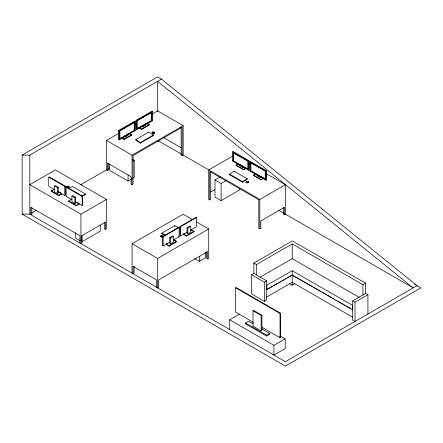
<?xml version="1.0" encoding="UTF-8"?>
<svg xmlns="http://www.w3.org/2000/svg" width="443" height="443" viewBox="0 0 443 443"><rect width="100%" height="100%" fill="white"/><g stroke="black" fill="none" stroke-linecap="round" stroke-linejoin="round"><path stroke-width="0.66" d="M229.596 174.154L234.197 171.203L247.233 178.728L247.233 179.315L242.631 182.267L229.596 174.741L229.596 174.154L242.631 181.68L242.631 182.267M242.631 181.68L247.233 178.728M22.15 155.1L157.608 76.894L161.44 79.109L417.018 285.685L285.392 361.676L29.819 214.124L22.15 214.124L22.15 155.1L29.819 155.1L161.44 79.109M118.68 130.441L134.705 121.188L135.215 121.482L135.215 130.646L119.189 139.899L118.68 139.606L118.68 130.441L119.189 130.735L135.215 121.482M136.062 120.407L152.082 111.154L152.597 111.448L152.597 120.612L136.571 129.865L136.062 129.572L136.062 120.407L136.571 120.701L152.597 111.448M119.66 130.751L120.823 130.076M121.991 129.406L125.491 127.385M126.654 126.709L130.153 124.688M131.322 124.018L134.24 122.334L134.24 130.336L119.66 138.753M144.617 116.343L137.037 120.717L151.871 112.444L151.871 120.446L137.037 128.719L151.871 120.446M145.786 115.667L146.954 114.992M148.117 114.322L151.871 112.444M108.535 163.151L108.535 169.857L107.511 170.444L106.492 169.857L106.492 140.414L118.973 133.21M135.021 123.946L136.206 123.259M152.259 113.995L157.608 110.905L183.164 125.662L183.164 155.1L182.139 155.692L181.121 155.1L181.121 127.302M54.699 189.77L48.763 186.342L48.763 177.183L49.278 176.884L65.298 186.138L65.298 195.302L64.789 195.596L57.668 191.487M134.495 130.48L119.915 138.903L119.915 130.901L134.495 122.478L134.495 130.48L134.24 130.336M124.45 136.577L125.214 137.02L128.171 135.314M122.174 137.917L124.217 139.096L131.809 134.716L131.809 135.054L124.217 139.44L121.664 137.961M139.556 127.883L141.599 129.063L149.191 124.682L149.191 125.02L141.599 129.406L139.556 128.226M54.533 185.977L55.303 185.534L58.255 187.239L58.255 193.01L57.485 193.453L54.533 191.747L54.533 185.977L57.485 187.682L58.255 187.239M135.791 139.578L148.82 132.053L153.422 135.004L153.422 135.597L140.387 143.122L135.791 140.171L135.791 139.578L140.387 142.53L140.387 143.122M61.859 193.923L58.792 195.695L51.2 191.315L51.2 190.972L54.267 189.205L54.267 189.543M51.2 191.315L52.734 190.429M140.387 142.53L153.422 135.004M48.763 177.183L64.789 186.431L65.298 186.138M66.738 187.118A0.914 0.526 0 0 1 66.849 187.012L67.718 186.215A0.925 0.537 0 0 1 68.864 186.287A0.925 0.537 0 0 1 68.992 186.952L68.128 187.749A0.914 0.526 0 0 1 67.508 187.854M72.082 199.804L66.145 196.376L66.145 187.217L66.655 186.918L82.68 196.171L82.68 205.336L82.171 205.63L75.642 201.858M66.849 187.012L67.718 186.509A0.925 0.537 0 0 1 67.901 186.453M66.849 186.713A0.914 0.526 0 0 0 66.926 187.406A0.914 0.526 0 0 0 68.128 187.45L68.992 186.952M51.2 190.972L58.792 195.357L61.859 193.585L58.354 191.564M31.608 213.089L36.387 210.331M80.576 184.82L106.846 169.647M108.042 168.96L109.836 167.925M106.492 140.414L132.047 155.172L183.164 125.662M157.608 141.527L158.627 140.935M66.145 196.376L66.655 196.083M71.916 196.011L72.68 195.568L75.631 197.273L75.631 203.044L74.867 203.487L71.916 201.781L71.916 196.011L74.867 197.716L75.631 197.273M132.535 161.313L134.207 160.349L134.207 177.466L132.535 178.429M68.582 201.006L76.168 205.391L79.236 203.619L79.236 203.957L76.168 205.729L68.582 201.349L68.582 201.006L71.644 199.239M66.145 187.217L82.171 196.465L82.68 196.171M109.676 164.22L109.676 170.383L128.077 181.004L131.421 179.072M107.511 170.444L107.511 163.068L131.028 176.641L131.028 184.022L132.047 184.609L133.072 184.022L133.072 155.543L182.139 127.213L182.139 155.692M106.492 199.439L55.375 169.929L29.819 184.681L80.931 214.196L106.492 199.439L106.492 228.876L105.467 229.468L104.448 228.876L104.448 222.17M232.531 151.816L233.04 151.517L249.066 160.77L249.066 169.935L248.556 170.228L232.531 160.981L232.531 151.816L248.556 161.064L249.066 160.77M233.09 155.858L208.719 169.929L208.719 199.367L209.744 199.959L210.768 199.367L210.768 171.568M232.531 160.981L233.04 160.682M233.251 160.815L247.836 169.232L247.836 161.23L233.251 152.813L233.251 160.815L248.091 169.088M246.12 168.312L243.567 169.791L235.975 165.411L238.018 163.888M235.975 165.411L236.994 164.818M239.502 188.624L239.502 189.992L221.101 200.613L214.966 197.074L214.966 179.958L220.309 176.873M249.913 161.85L250.422 161.551L266.448 170.804L266.448 179.969L265.933 180.262L249.913 171.009L249.913 161.85L265.933 171.098L266.448 170.804M239.58 164.364L239.58 165.643L242.531 167.349L243.296 166.906M235.975 165.067L243.567 169.453L246.12 167.975M214.966 179.958L221.101 183.496L226.445 180.412M210.768 191.991L214.883 189.615M249.913 171.009L250.422 170.716M265.468 171.114L250.633 162.847L250.633 170.848L265.468 179.116L265.468 171.114L257.305 166.402M132.047 273.143L132.047 243.705L183.164 214.196L192.672 219.684M263.502 178.346L260.944 179.825L253.352 175.439L255.401 173.922M253.352 175.439L254.886 174.559M246.219 181.824L247.089 181.325A0.914 0.526 0 0 1 248.29 181.37A0.914 0.526 0 0 1 248.362 182.062L247.493 182.859A0.925 0.537 0 0 1 246.347 182.787A0.925 0.537 0 0 1 246.219 182.123L246.219 181.824A0.925 0.537 0 0 0 246.347 182.488A0.925 0.537 0 0 0 247.493 182.566L248.362 182.062M246.219 182.123L247.089 181.619M165.239 235.543L161.789 233.771L161.789 233.184L174.824 225.659L179.426 228.018L179.426 228.61M260.678 176.94L259.908 177.383L256.957 175.677M253.352 175.101L260.944 179.487L262.987 178.302M169.658 242.227L163.129 245.992L162.614 245.699L162.614 236.534L178.64 227.287L179.155 227.58L179.155 236.745L173.219 240.172M187.035 232.193L180.506 235.964L179.996 235.665L179.996 226.5L196.022 217.253L196.531 217.546L196.531 226.711L190.595 230.138M162.614 236.534L163.129 236.833L179.155 227.58M179.996 226.5L180.506 226.799L196.531 217.546M250.633 170.848L265.468 179.116M169.663 237.642L172.615 235.936L173.385 236.379L173.385 242.149L170.433 243.849L169.663 243.412L169.663 237.642L170.433 238.085L173.385 236.379M187.046 227.608L189.997 225.902L190.761 226.345L190.761 232.115L187.81 233.815L187.046 233.378L187.046 227.608L187.81 228.051L190.761 226.345M166.607 243.667L167.775 242.997M190.994 229.59L194.062 231.362L194.062 231.7L186.47 236.08L183.402 234.314L184.57 233.3M169.088 245.776L176.679 241.396L176.679 241.734L169.088 246.114L166.025 244.348L166.025 244.004L169.088 245.776L169.088 246.114M183.402 233.97L186.47 235.742L194.062 231.362M132.047 243.705L157.608 258.463L208.719 228.948L208.719 258.391L207.701 258.978L206.676 258.391L206.676 251.685M209.744 199.959L209.744 171.48L258.812 199.81L258.812 228.289L259.836 228.876L259.836 199.439L285.392 184.681L285.392 214.124L284.373 214.711L283.348 214.124L283.348 207.418M194.654 258.662L199.405 261.403L205.535 257.865L205.535 252.388M259.836 228.876L260.861 228.289L260.861 220.907L284.373 207.335L284.373 214.711M253.872 273.425L251.574 274.754L251.574 293.936L264.349 301.318L266.653 299.989L266.653 280.807L253.872 273.425L253.872 263.098L292.347 240.887L365.619 283.193L365.619 293.393L352.706 300.847L352.706 320.162L355.009 321.485L355.009 302.176L367.923 294.722L367.923 314.032M253.872 263.098L256.431 264.571L292.208 243.916L362.933 284.744L365.619 283.193M253.402 322.371L235.648 312.116L235.648 287.834L236.158 287.54L280.546 313.168L280.546 337.45L280.031 337.743L261.686 327.15M260.008 277.263L292.208 258.673L359.334 297.425M251.574 274.754L264.349 282.13L266.653 280.807M266.653 285.231L292.208 270.773L352.706 305.404M267.24 289.318L278.42 282.861M279.599 282.185L280.773 281.504M281.953 280.823L283.714 279.804M284.893 279.129L286.067 278.448M287.247 277.767L291.367 275.391M266.653 289.656L292.208 275.197M266.653 297.037L292.208 282.28L352.706 317.21M229.712 329.531L229.712 319.791L239.181 314.325M289.656 283.758L292.208 285.231L294.767 283.758M252.986 310.87L253.75 310.427L261.929 315.15L261.929 330.439L261.16 330.882L252.986 326.159L252.986 310.87L261.16 315.593L261.929 315.15M261.431 328.645L269.604 333.369L269.604 334.266L266.536 336.038L245.511 323.899L245.511 322.997L248.578 321.225L253.252 323.927M235.648 287.834L280.031 313.461L280.546 313.168M245.511 322.997L266.536 335.135L269.604 333.369M273.924 345.318L285.17 338.829L285.17 348.563L273.924 355.059L273.924 345.318L229.712 319.791M299.396 279.051L291.954 275.048L352.706 309.829M68.554 188.574L72.58 186.509L85.615 194.034L85.615 194.627L82.165 196.393M81.59 196.099L85.615 194.034M161.789 233.184L165.239 234.951M234.092 153.001L239.923 156.368M241.092 157.043L242.26 157.714M243.423 158.389L244.591 159.065M245.76 159.735L248.091 161.08M252.637 163.711L253.806 164.381M254.969 165.056L256.137 165.726M248.545 163.406L250.328 164.436M265.778 173.357L285.392 184.681M152.082 120.319L152.597 120.612M147.142 123.503L149.191 124.682M147.142 123.841L149.191 125.02M163.484 137.54L181.121 147.724M152.298 133.022L152.298 132.728A0.914 0.526 0 0 1 152.375 132.036A0.914 0.526 0 0 1 153.577 131.992L154.446 132.784A0.925 0.537 0 0 1 154.319 133.448A0.925 0.537 0 0 1 153.167 133.526L152.298 133.022A0.914 0.526 0 0 1 152.148 132.546M141.826 126.543L142.596 126.986L145.548 125.28L145.548 123.996M152.298 132.728L153.167 133.227A0.925 0.537 0 0 0 154.319 133.155A0.925 0.537 0 0 0 154.446 132.49M414.62 284.306L420.85 287.9L285.392 366.106L22.15 214.124M158.206 140.691L181.547 154.17M182.743 154.856L259.836 199.439M278.509 210.148L283.897 213.26M285.093 213.952L413.181 287.9L157.608 81.324L157.608 111.52M134.705 130.353L135.215 130.646M129.766 133.537L131.809 134.716M130.275 134.168L131.809 135.054M365.619 293.393L367.923 294.722M132.429 159.319L134.207 160.349M352.706 300.847L355.009 302.176M300.598 279.743L312.575 286.66M313.771 287.352L320.959 291.5M322.161 292.192L326.353 294.612M327.549 295.304L331.741 297.729M332.942 298.416L334.736 299.457M335.938 300.149L337.134 300.841M338.33 301.533L343.126 304.297M344.322 304.989L345.518 305.681M346.719 306.373L350.911 308.793M196.238 221.744L208.719 228.948M190.994 229.928L194.062 231.7M178.64 236.446L179.155 236.745M173.612 239.624L176.679 241.396M174.636 240.555L176.679 241.734M162.836 237.038A0.914 0.526 0 0 1 161.634 237.083L160.765 236.285A0.925 0.537 0 0 1 160.892 235.621A0.925 0.537 0 0 1 162.044 235.549L162.913 236.346M160.765 236.285L161.634 236.789A0.914 0.526 0 0 0 162.836 236.745A0.914 0.526 0 0 0 162.913 236.047M76.899 202.274L78.068 202.944M280.391 336.065L285.17 338.829M279.361 336.769L280.546 337.45M80.172 240.831L75.709 238.256L75.709 232.774M362.933 284.744L362.933 294.944M352.451 305.554L352.451 309.978M292.208 243.916L292.208 258.673M292.208 270.773L292.208 285.231M280.031 313.461L280.031 337.743M266.907 285.381L266.907 289.805M266.536 335.135L266.536 336.038M265.933 171.098L265.933 180.262M265.213 171.264L265.213 179.265M264.349 282.13L264.349 301.318M261.16 315.593L261.16 330.882M260.944 179.487L260.944 179.825M256.431 264.571L256.431 274.904M250.888 162.697L250.888 170.699M248.556 161.064L248.556 170.228M247.493 182.566L247.493 182.859M243.567 169.453L243.567 169.791M242.531 166.064L242.531 167.349M234.197 171.203L234.197 171.79M233.511 153.333L233.511 160.665M221.101 183.496L221.101 200.613M207.701 258.978L207.701 251.602L158.627 279.932L158.627 287.308L157.608 287.9L157.608 258.463M199.405 256.613L199.405 261.403M187.81 228.051L187.81 233.815M186.47 235.742L186.47 236.08M180.506 226.799L180.506 235.964M174.824 225.659L174.824 226.246M170.433 238.085L170.433 243.849M163.129 236.833L163.129 245.992M162.044 235.549L162.044 235.842A0.925 0.537 0 0 0 160.892 235.914A0.925 0.537 0 0 0 160.765 236.579M161.634 236.789L161.634 237.083M156.584 287.308L156.584 279.932L133.072 266.359L133.072 273.735L134.091 273.143L134.091 266.437M153.577 131.992L153.577 132.285M153.167 133.227L153.167 133.526M151.617 112.3L151.617 120.302M141.599 129.063L141.599 129.406M137.291 120.867L137.291 128.869M136.571 120.701L136.571 129.865M132.047 155.172L132.047 184.609M128.077 174.841L128.077 181.004M125.214 135.735L125.214 137.02M124.217 139.096L124.217 139.44M119.189 130.735L119.189 139.899M105.467 229.468L105.467 222.093L81.955 235.665L81.955 243.041L80.931 243.633L80.931 214.196M100.245 225.011L100.245 231.174L81.844 241.795L81.844 235.632M82.171 196.465L82.171 205.63M79.912 243.041L79.912 235.665L30.838 207.335L30.838 214.711L31.863 214.124L31.863 207.418M76.168 205.391L76.168 205.729M74.867 197.716L74.867 203.487M68.128 187.45L68.128 187.749M67.718 186.215L67.718 186.509M64.789 186.431L64.789 195.596M58.792 195.357L58.792 195.695M57.485 187.682L57.485 193.453M29.819 155.1L29.819 214.124M68.515 186.453A0.925 0.537 0 0 1 68.992 187.245M248.29 181.663A0.914 0.526 0 0 1 248.362 182.355M152.547 132.252A0.914 0.526 0 0 1 153.389 132.219"/></g></svg>
